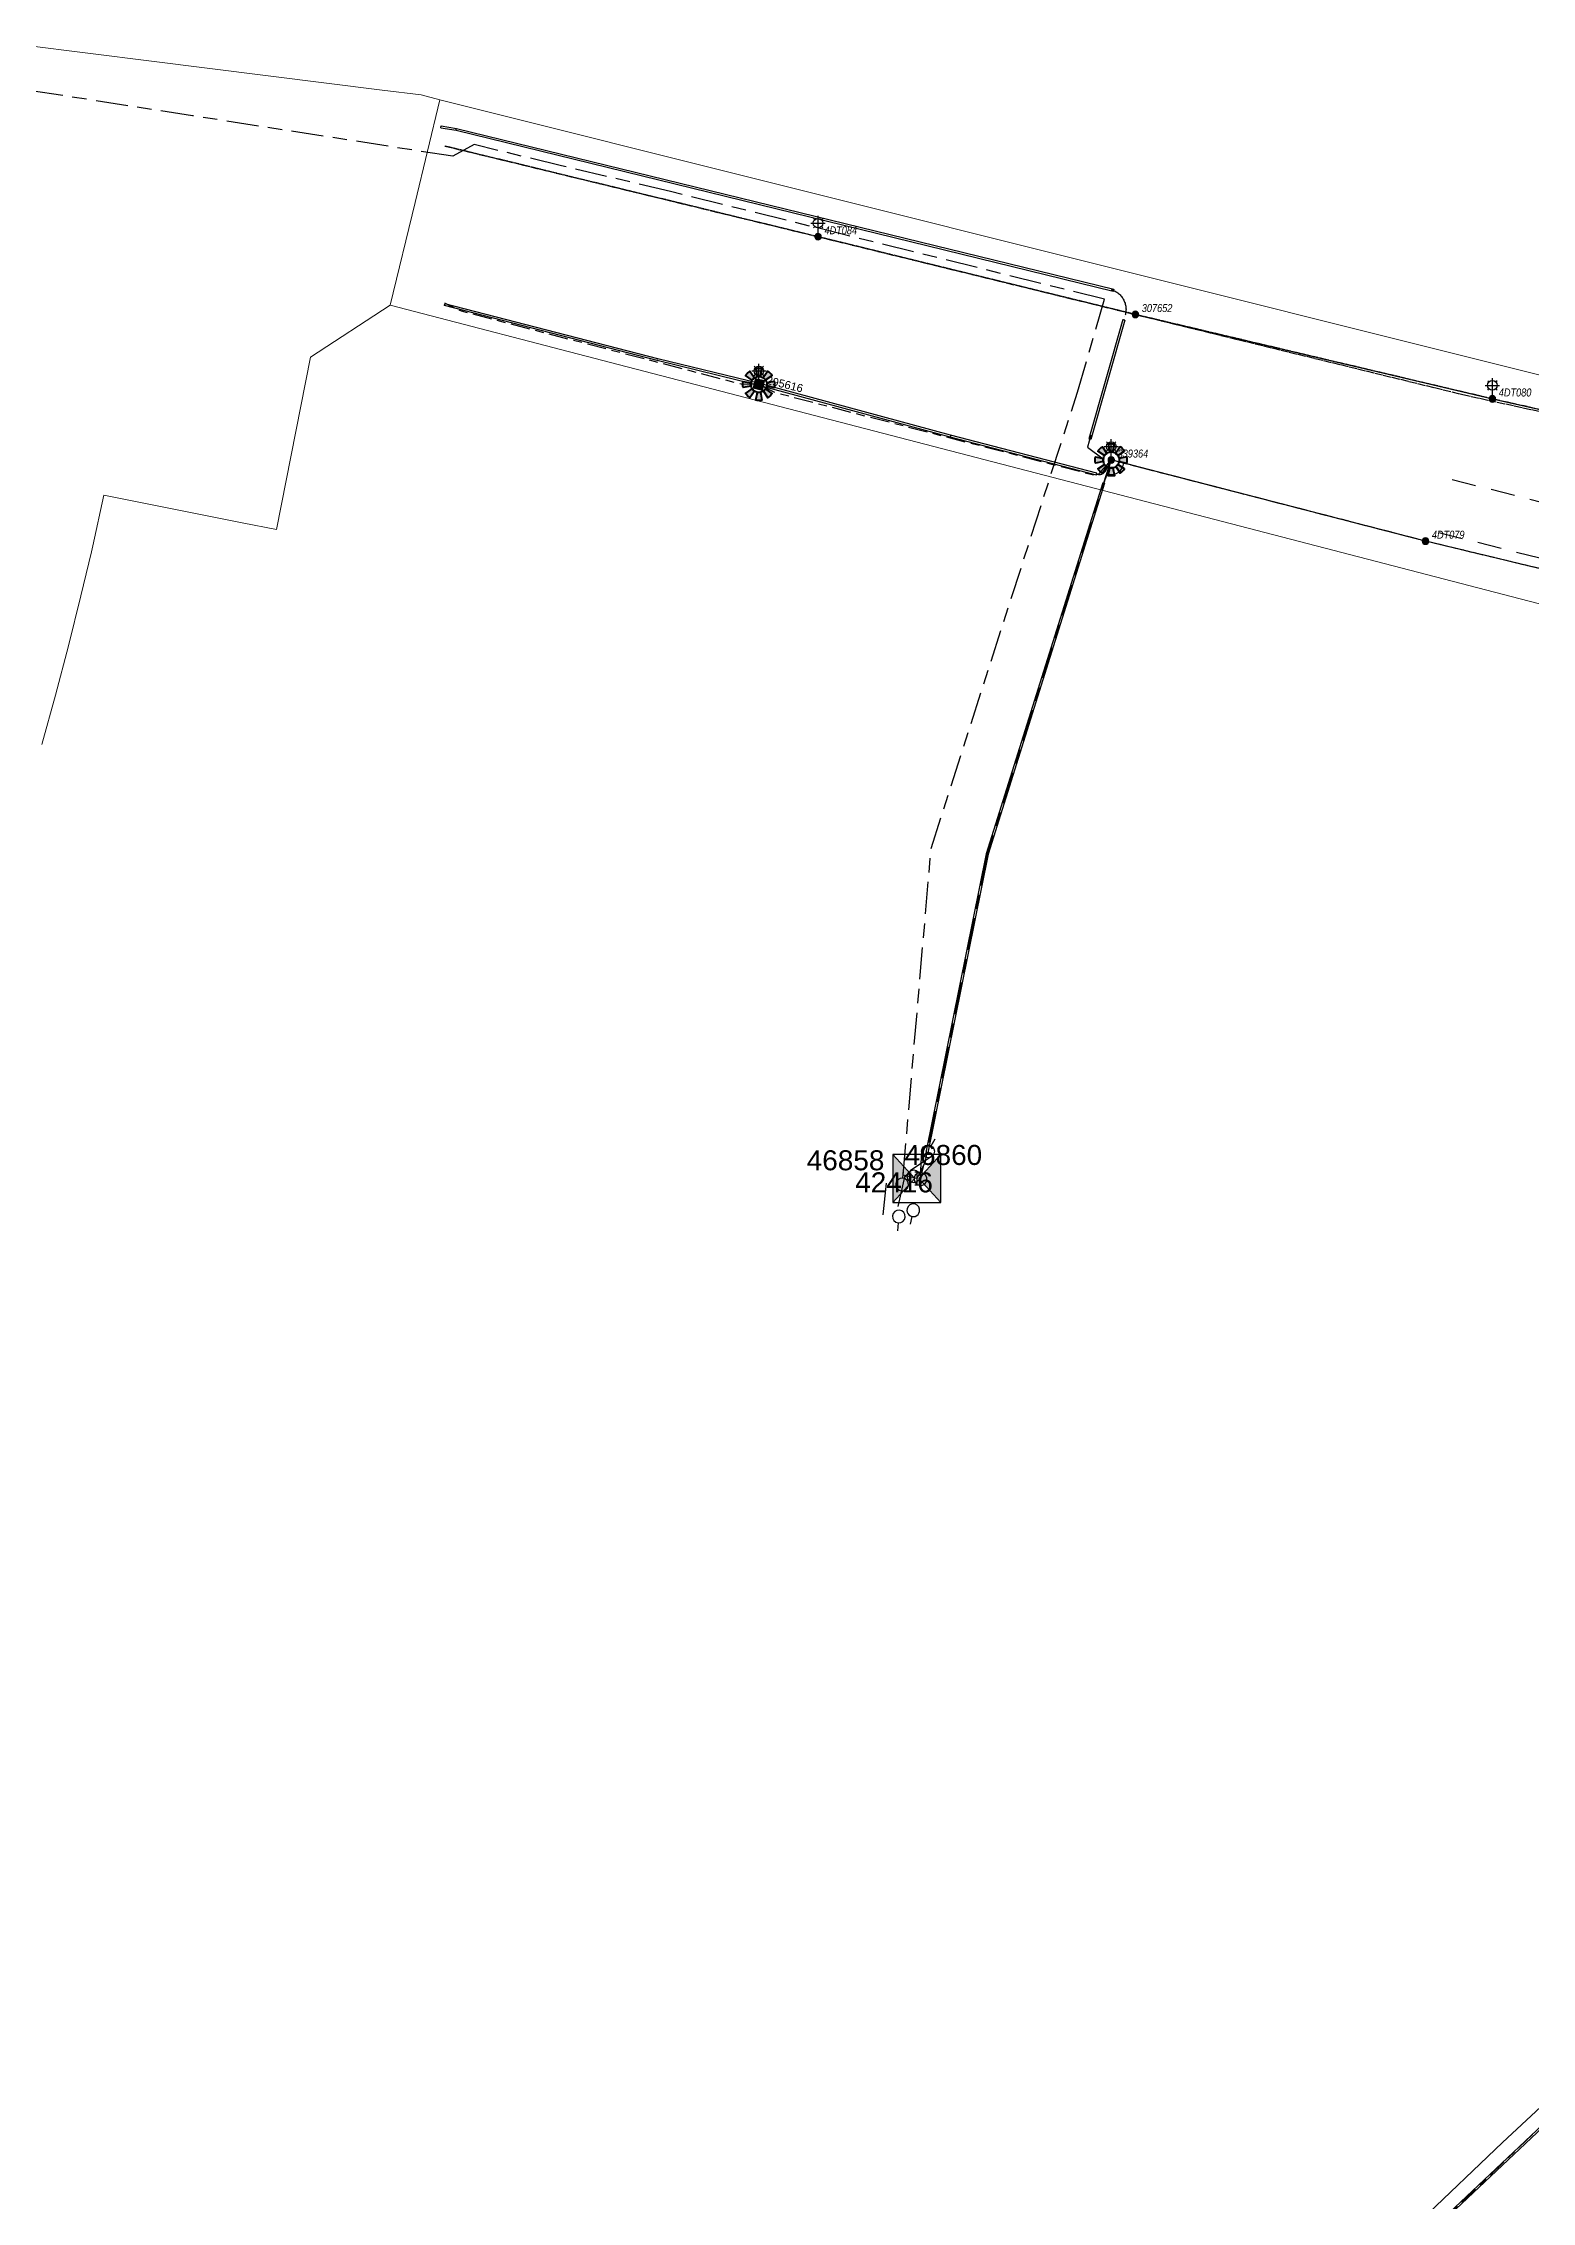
# Model space of a CAD drawing. Header units: metres. Extents: x 303058 to 305172, y 6169922 to 6171978.
# Drawn here: x 303496.5 to 303682.6, y 6171184 to 6171453.9 of the extents above; entities that cross this region are included whole.
import ezdxf
from ezdxf.enums import TextEntityAlignment as Align

# ---------------------------------------------------------------- set-up
doc = ezdxf.new("R2010")
doc.units = ezdxf.units.M
for name, pattern in [('Cable Exist OH', [1, 1, 0]), ('Cable Exist UG', [8.2, 4, -1.2, 1.8, -1.2]), ('Dash', [5, 3, -2])]:
    doc.linetypes.add(name, pattern=pattern)
doc.layers.get('0').update_dxf_attribs({"color": 6})
for name, color, linetype in [('_User ExFOK', 9, 'Dash'), ('_User_NumColumnExist', 7, 'Continuous'), ('_User_NumPoleExist', 7, 'Continuous'), ('Duct_SP_EXT', 9, 'Continuous'), ('Equip_HV_EXT', 7, 'Continuous'), ('Equip_LV_EXT', 7, 'Continuous'), ('Equip_SP_SL_EXT', 8, 'Continuous'), ('Mains_HV_EXT', 7, 'Continuous'), ('Mains_HV_MOD', 7, 'Continuous'), ('Mains_SL_EXT', 7, 'Continuous'), ('Mains_SL_MOD', 7, 'Continuous'), ('OH_Details_SP_MISC', 7, 'Continuous'), ('Sub_SP_EXT', 7, 'Continuous'), ('SupportsOH_SP_TR_HV_LV_SL_EXT', 8, 'Continuous'), ('SupportsUG_SP_LV_SL_EXT', 7, 'Continuous'), ('Trench_SP_EXT', 8, 'Continuous')]:
    doc.layers.add(name, color=color, linetype=linetype)
for name, color, linetype, lineweight in [('Cadastre Developer_SP_NEW', 2, 'Continuous', 5), ('Cadastre Land Parcels_SP_EXT', 8, 'Continuous', 5), ('Cadastre Roads_SP_EXT', 7, 'Continuous', 5)]:
    doc.layers.add(name, color=color, linetype=linetype, lineweight=lineweight)
doc.styles.add('COLUMN_LABEL', font='arial.ttf')
doc.styles.add('iecARIAL', font='arial.ttf', dxfattribs={"height": 2})
doc.styles.add('POLE_LABEL', font='ARIALNI.TTF')
doc.styles.get("Standard").update_dxf_attribs({"font": 'arial.ttf'})
doc.styles.add('SWITCH_LABEL', font='arial.ttf', dxfattribs={"height": 2.5})

# ---------------------------------------------------------------- blocks, each defined once
blk = doc.blocks.new('SUB_INDOOR_EXT')
h = blk.add_hatch(color=256)
h.paths.add_polyline_path([(3, 3), (0.24, 0), (3, -3)])
h.paths.add_polyline_path([(-3, -3), (-0.24, 0), (-3, 3)])
at = {"color": 7}
for p, q in [((-0.27, 0.81), (0.27, 0.81)), ((0, 0.81), (0, -0.81)), ((-0.27, -0.81), (0.27, -0.81))]:
    blk.add_line(p, q, dxfattribs=at)
blk.add_line((1.92, -2.26), (1.92, -2.26, 0))
for points in [[(-3, -3), (-0.24, 0), (-3, 3)], [(-3, -3), (3, -3), (3, 3), (-3, 3)], [(3, 3), (0.24, 0), (3, -3)]]:
    blk.add_lwpolyline(points, close=True)
for tag, height, flags, p in [('ASSET_NUM', 2.5, 8, (2, 2)), ('STREET_CODE', 0.2, 9, (1.5, 0)), ('CONSTRUCTED_VOLTAGE', 0.2, 9, (1.5, -0.2)), ('OPERATING_VOLTAGE', 0.2, 9, (1.5, -0.6)), ('ORIENTATION', 0.2, 9, (1.5, -0.8)), ('OWNED_BY', 0.2, 9, (1.5, -1)), ('OPERATED_BY', 0.2, 9, (1.5, -1.2)), ('SECONDARY_VOLTAGE', 0.2, 9, (1.5, -1.6)), ('STATE', 0.2, 9, (1.5, -1.8)), ('SUBSTATION_TYPE', 0.2, 9, (1.5, -2.2)), ('NO_PHASES', 0.2, 9, (1.5, -0.4)), ('MAINTAINED_BY', 0.2, 9, (1.5, -1.4)), ('PARENT', 0.2, 9, (1.5, -2)), ('USAGE', 0.2, 9, (1.5, -2.4)), ('LEGEND', 0.2, 9, (1.5, -2.6)), ('LOCATION', 0.2, 9, (1.5, -2.8)), ('STREETNAME', 0.2, 9, (1.5, -3)), ('SUBURB', 0.2, 9, (1.5, -3.2)), ('Z', 0.2, 1, (1.5, -3.6)), ('NOTES', 0.2, 9, (1.5, -3.4))]:
    blk.add_attdef(tag, text='', height=height, dxfattribs=dict(flags=flags)).set_placement(p, align=Align.MIDDLE_LEFT)
blk = doc.blocks.new('COLUMN_EXT')
blk.add_hatch(color=256).paths.add_polyline_path([(-1.49, 1.48), (-1.49, -1.49), (1.48, -1.49), (1.48, 1.48)])
blk.add_lwpolyline([(-1.49, -1.49), (1.48, -1.49), (1.48, 1.48), (-1.49, 1.48)], close=True)
at = {"flags": 9}
for tag, style, p in [('STRUCTURE_PLANT_NUMBER', 'POLE_LABEL', (1.81, 0.03)), ('STREET_CODE', 'COLUMN_LABEL', (1.81, -0.2))]:
    blk.add_attdef(tag, text='', height=0.2, dxfattribs=dict(at, style=style)).set_placement(p, align=Align.MIDDLE_LEFT)
at = {"flags": 1}
blk.add_attdef('Z', (1.81, -2.35), '', height=0.2, dxfattribs=at)
at = {"flags": 9}
for tag, p in [('COLUMN_TYPE', (1.81, -0.4)), ('OWNED_BY', (1.81, -0.6)), ('STATE', (1.81, -0.8)), ('USAGE', (1.81, -1)), ('STREETNAME', (1.81, -1.6)), ('SUBURB', (1.81, -1.8)), ('LEGEND', (1.81, -1.2)), ('LOCATION', (1.81, -1.4)), ('NOTES', (1.81, -2))]:
    blk.add_attdef(tag, text='', height=0.2, dxfattribs=at).set_placement(p, align=Align.MIDDLE_LEFT)
at = {"layer": '_User_NumColumnExist', "style": 'COLUMN_LABEL', "flags": 8}
blk.add_attdef('ASSET_NUM', text='', height=2.5, dxfattribs=at).set_placement((2, 2), align=Align.MIDDLE_LEFT)
blk = doc.blocks.new('*U139')
for p, q in [((-2.25, 4.22), (2.25, 4.22)), ((-1.46, 5.68), (-1.06, 5.28)), ((-1.46, 2.76), (-1.06, 3.16)), ((0, 1.97), (0, 6.47)), ((0, 0), (0, 2.72)), ((1.46, 5.68), (1.06, 5.28)), ((1.46, 2.76), (1.06, 3.16))]:
    blk.add_line(p, q)
blk.add_circle((0, 4.22), 1.5)
at = {"style": 'iecARIAL', "flags": 9}
blk.add_attdef('ASSET_NUM', (1.5, 1.5), '', height=2.5, dxfattribs=at)
for tag, p, height, flags in [('OPERATING_VOLTAGE', (0.98, -1.65), 0.2, 9), ('ORIENTATION', (0.98, -1.85), 0.2, 9), ('OWNED_BY', (0.98, -2.05), 0.2, 9), ('STATE', (0.98, -2.25), 0.2, 9), ('CONSTRUCTED_VOLTAGE', (0.98, -0.65), 0.2, 9), ('CONTROL_TYPE', (0.98, -0.85), 0.2, 9), ('LANTERN_PURPOSE', (0.98, -1.05), 0.2, 9), ('LANTERN_TYPE', (0.98, -1.25), 0.2, 9), ('NO_PHASES', (0.98, -1.45), 0.2, 9), ('USAGE', (0.98, -2.45), 0.2, 9), ('CEXIST', (0.98, -2.65), 0.2, 9), ('CNEW', (0.98, -2.85), 0.2, 9), ('CNUMBER', (0.98, -3.05), 0.2, 9), ('CREMOVE', (0.98, -3.25), 0.2, 9), ('CREPLACE', (0.98, -3.45), 0.2, 9), ('LKINGHEIGHT', (0.98, -3.65), 0.2, 9), ('LBRACKET', (0.98, -3.85), 0.2, 9), ('LBRACKETVOCAB', (0.98, -4.05), 0.2, 9), ('LCATEGORY', (0.98, -4.25), 0.2, 9), ('LCHARGE1', (0.98, -4.45), 0.2, 9), ('LCHARGE1PERCENT', (0.98, -4.65), 0.2, 9), ('LCHARGE2', (0.98, -4.85), 0.2, 9), ('LCHARGE2PERCENT', (0.98, -5.05), 0.2, 9), ('LCHARGE3', (0.98, -5.25), 0.2, 9), ('LCHARGE3PERCENT', (0.98, -5.45), 0.2, 9), ('LEXIST', (0.98, -5.65), 0.2, 9), ('LLAMP', (0.98, -5.85), 0.2, 9), ('LLAMPVOCAB', (0.98, -6.05), 0.2, 9), ('LMAST', (0.98, -6.25), 0.2, 9), ('LMASTVOCAB', (0.98, -6.45), 0.2, 9), ('LNEW', (0.98, -6.65), 0.2, 9), ('LANTNUMBER', (0.98, -6.85), 0.2, 9), ('LNUMBER', (2.18, -3.25), 2.5, 8), ('STREETNAME', (0.98, -9.25), 0.2, 9), ('SUBURB', (0.98, -9.45), 0.2, 1), ('LOUTREACH', (0.98, -7.25), 0.2, 9), ('LOUTREACHVOCAB', (0.98, -7.45), 0.2, 9), ('LRATECODE', (0.98, -7.65), 0.2, 9), ('LREMOVE', (0.98, -7.85), 0.2, 9), ('LREPLACE', (0.98, -8.05), 0.2, 9), ('LTYPE', (0.98, -8.25), 0.2, 9), ('LTYPEVOCAB', (0.98, -8.45), 0.2, 9), ('LEGEND', (0.98, -8.65), 0.2, 9), ('LOCATION', (0.98, -8.85), 0.2, 9), ('NOTES', (0.98, -9.05), 0.2, 9)]:
    blk.add_attdef(tag, p, '', height=height, dxfattribs=dict(flags=flags))
blk = doc.blocks.new('SL_NIGHTWATCH_EXT')
at = {"lineweight": 40}
h = blk.add_hatch(color=256, dxfattribs=at)
h.paths.add_polyline_path([(0.39, 1.96, 0.098491), (-0.39, 1.96), (-0.2, 0.98, -0.098491), (0.19, 0.98)])
h.paths.add_polyline_path([(0.55, 0.83, -0.098491), (0.83, 0.56), (1.66, 1.11, 0.098491), (1.11, 1.66)])
h.paths.add_polyline_path([(0.98, 0.2, -0.098491), (0.98, -0.19), (1.96, -0.39, 0.098491), (1.96, 0.39)])
h.paths.add_polyline_path([(0.83, -0.55, -0.098491), (0.56, -0.83), (1.11, -1.66, 0.098491), (1.66, -1.11)])
h.paths.add_polyline_path([(-0.19, -0.98), (-0.39, -1.96, 0.098491), (0.39, -1.96), (0.2, -0.98, -0.098491)])
h.paths.add_polyline_path([(-0.83, -0.56), (-1.66, -1.11, 0.098491), (-1.11, -1.66), (-0.55, -0.83, -0.098491)])
h.paths.add_polyline_path([(-0.98, 0.19), (-1.96, 0.39, 0.098491), (-1.96, -0.39), (-0.98, -0.2, -0.098491)])
h.paths.add_polyline_path([(-1.11, 1.66, 0.098491), (-1.66, 1.11), (-0.83, 0.55, -0.098491), (-0.56, 0.83)])
for p, q in [((-1.16, 1.63), (-1.16, 1.63, 0)), ((-1.1, 1.64), (-1.1, 1.64, 0)), ((1.08, 1.63), (1.08, 1.63, 0)), ((-0.86, -0.57), (-0.86, -0.57, 0)), ((0.82, -0.57), (0.82, -0.57, 0)), ((1.13, -1.65), (1.13, -1.65, 0)), ((1.96, -0.37), (1.96, -0.37, 0))]:
    blk.add_line(p, q, dxfattribs=at)
for points in [[(-0.98, 0.19, 0.098491), (-0.98, -0.2), (-1.96, -0.39, -0.098491), (-1.96, 0.39)], [(-0.56, 0.83, 0.098491), (-0.83, 0.55), (-1.66, 1.11, -0.098491), (-1.11, 1.66)], [(-0.2, 0.98, -0.098491), (0.19, 0.98), (0.39, 1.96, 0.098491), (-0.39, 1.96)], [(0.83, 0.56), (1.66, 1.11, 0.098491), (1.11, 1.66), (0.55, 0.83, -0.098491)], [(0.98, -0.19), (1.96, -0.39, 0.098491), (1.96, 0.39), (0.98, 0.2, -0.098491)], [(-0.83, -0.56, 0.098491), (-0.55, -0.83), (-1.11, -1.66, -0.098491), (-1.66, -1.11)], [(0.2, -0.98), (0.39, -1.96, -0.098491), (-0.39, -1.96), (-0.19, -0.98, 0.098491)], [(0.56, -0.83), (1.11, -1.66, 0.098491), (1.66, -1.11), (0.83, -0.55, -0.098491)]]:
    blk.add_lwpolyline(points, format="xyb", close=True, dxfattribs=at)
blk.add_circle((0, 0), 1, dxfattribs=at)
blk = doc.blocks.new('POLE_EXT')
blk.add_hatch(color=256).paths.add_polyline_path([(-1, 0, 1), (1, 0, 1)])
blk.add_lwpolyline([(-1, 0, 1), (1, 0, 1)], format="xyb", close=True)
for tag, height, flags, p in [('pNumber', 2.5, 8, (-17.84, 2.07)), ('OWNED_BY', 0.2, 9, (1.35, -0.4)), ('SPECIAL_USE', 0.2, 9, (1.35, -0.8)), ('STATE', 0.2, 9, (1.35, -1)), ('cLV', 0.2, 9, (1.35, -1.4)), ('hDepth', 0.2, 9, (1.35, -1.6)), ('hDia', 0.2, 9, (1.35, -1.8)), ('cHV', 0.2, 9, (1.35, -2)), ('cLinedev', 0.2, 9, (1.35, -3.4)), ('pExisting', 0.2, 9, (1.35, -3.8)), ('pFooting', 0.2, 9, (1.35, -4.4)), ('pNew', 0.2, 9, (1.35, -4.6)), ('pRelocate', 0.2, 9, (1.35, -5)), ('pRemove', 0.2, 9, (1.35, -5.2)), ('pReplace', 0.2, 9, (1.35, -5.4)), ('pStay', 0.2, 9, (1.35, -5.6)), ('pType', 0.2, 9, (1.35, -5.8)), ('cspan', 0.2, 9, (1.35, -6)), ('STREETNAME', 0.2, 9, (1.35, -6.2)), ('SUBURB', 0.2, 9, (1.35, -6.4)), ('PARENT', 0.2, 9, (1.35, -0.6)), ('USAGE', 0.2, 9, (1.35, -1.2)), ('LBRACKET', 0.2, 9, (1.35, -2.2)), ('LExisting', 0.2, 9, (1.35, -2.4)), ('LANTNUMBER', 0.2, 9, (1.35, -2.6)), ('LOther', 0.2, 9, (1.35, -2.8)), ('LRemove', 0.2, 9, (1.35, -3)), ('LEGEND', 0.2, 9, (1.35, -3.2)), ('LOCATION', 0.2, 9, (1.35, -3.6)), ('PFNUMBER', 0.2, 9, (1.35, -4)), ('NEWPFNUMBER', 0.2, 9, (1.35, -4.2)), ('NOTES', 0.2, 9, (1.35, -6.6)), ('MAINTAINED_BY', 0.2, 9, (1.36, -6.81)), ('OPERATED_BY', 0.2, 9, (1.36, -7.01))]:
    blk.add_attdef(tag, text='', height=height, dxfattribs=dict(flags=flags)).set_placement(p, align=Align.MIDDLE_LEFT)
at = {"style": 'POLE_LABEL', "flags": 9}
for tag, p in [('STRUCTURE_PLANT_NUMBER', (1.35, 0.03)), ('STREET_CODE', (1.35, -0.2))]:
    blk.add_attdef(tag, text='', height=0.2, dxfattribs=at).set_placement(p, align=Align.MIDDLE_LEFT)
at = {"flags": 1}
blk.add_attdef('Z', (1.35, -7.33), '', height=0.2, dxfattribs=at)
at = {"layer": '_User_NumPoleExist', "style": 'POLE_LABEL', "flags": 8}
blk.add_attdef('ASSET_NUM', text='', height=2.5, dxfattribs=at).set_placement((2, 2), align=Align.MIDDLE_LEFT)
blk = doc.blocks.new('LV_UG_DFUSE_CLOSED_EXT')
for points in [[(1, 0), (0, 0)], [(5.04, 0.73), (2.16, -0.72)], [(5.05, -0.71), (2.16, 0.72)], [(6.2, 0.01), (7.2, 0.01)]]:
    blk.add_lwpolyline(points)
for centre in [(1.8, 0), (5.4, 0.01)]:
    blk.add_circle(centre, 0.8)
at = {"flags": 9}
for tag, p in [('ACTUAL_STATUS', (0, 0)), ('CONSTRUCTED_VOLTAGE', (0, -0.2)), ('OPERATING_VOLTAGE', (0, -0.6)), ('ORIENTATION', (0, -0.8)), ('STATE', (0, -1)), ('SWITCH_TYPE', (0, -1.2)), ('NO_PHASES', (0, -0.4)), ('USAGE', (0, -1.4)), ('NOTES', (0, -1.6))]:
    blk.add_attdef(tag, text='', height=0.2, dxfattribs=at).set_placement(p, align=Align.MIDDLE_LEFT)
at = {"flags": 1}
blk.add_attdef('Z', (0, 0), '', height=0.2, dxfattribs=at)
blk = doc.blocks.new('SWG_HOLEC_SU_EXT')
blk.add_line((1.8, -2), (5.8, -2))
for points in [[(1, 0), (0, 0)], [(6.6, 0), (7.6, 0)]]:
    blk.add_lwpolyline(points)
for points in [[(1.8, -0.8, 1), (1.8, 0.8, 1)], [(5.8, -0.8, 1), (5.8, 0.8, 1)]]:
    blk.add_lwpolyline(points, format="xyb", close=True)
at = {"style": 'SWITCH_LABEL', "flags": 8}
blk.add_attdef('ASSET_NUM', text='', height=2.5, rotation=179.9544, dxfattribs=at).set_placement((-2.4, 0), align=Align.MIDDLE_LEFT)
at = {"flags": 1}
blk.add_attdef('Z', (0, 0), '', height=0.2, dxfattribs=at)
at = {"flags": 9}
for tag, p in [('ACTUAL_STATUS', (0, -0.4)), ('CONSTRUCTED_VOLTAGE', (0, -0.6)), ('OPERATING_VOLTAGE', (0, -1)), ('ORIENTATION', (0, -1.2)), ('OWNED_BY', (0, -1.4)), ('STATE', (0, -1.8)), ('SWITCH_TYPE', (0, -2)), ('STREETNAME', (0, -2.6)), ('SUBURB', (0, -2.8)), ('NO_PHASES', (0, -0.8)), ('PARENT', (0, -1.6)), ('USAGE', (0, -2.2)), ('LOCATION', (0, -2.4)), ('NOTES', (0, -3))]:
    blk.add_attdef(tag, text='', height=0.2, dxfattribs=at).set_placement(p, align=Align.MIDDLE_LEFT)
at = {"style": 'SWITCH_LABEL', "flags": 9}
blk.add_attdef('STREET_CODE', text='', height=0.2, dxfattribs=at).set_placement((0, -0.2), align=Align.MIDDLE_LEFT)
blk = doc.blocks.new('A$C3D0B2D35')
at = {"layer": '_User ExFOK'}
for p, q in [((303672.62, 6171399.32), (303691.51, 6171394.54)), ((303670.95, 6171392.69), (303686.36, 6171388.81))]:
    blk.add_line(p, q, dxfattribs=at)

msp = doc.modelspace()

# ---------------------------------------------------------------- linework, layer by layer
at = {"layer": 'Cadastre Land Parcels_SP_EXT', "linetype": 'Continuous'}
for points in [[(303430.42, 6171461.64), (303510.03, 6171451.62), (303538.86, 6171447.99), (303543.74, 6171447.38), (303546.08, 6171446.79), (303715.74, 6171404.3), (303713.75, 6171412.99), (303736.68, 6171472.75), (303763.98, 6171478.19), (303774.39, 6171497.57), (303819.35, 6171581.27), (303927.31, 6171592.5), (303942.81, 6171622.51)], [(303668.68, 6171181.72), (303678.88, 6171191.47), (303695.07, 6171206.52), (303716.97, 6171226.99), (303752.45, 6171270.38), (303795.17, 6171349.78), (303792.7, 6171355.4), (303792.7, 6171355.4), (303567.39, 6171413.96), (303539.87, 6171421.12), (303529.92, 6171414.62), (303525.66, 6171393.08), (303521.38, 6171393.92), (303504.07, 6171397.35), (303502.7, 6171391.01), (303502.52, 6171390.26), (303501.22, 6171384.77), (303499.66, 6171378.55), (303498.03, 6171372.35), (303496.32, 6171366.18)]]:
    msp.add_lwpolyline(points, dxfattribs=at)
at = {"layer": 'Cadastre Roads_SP_EXT', "linetype": 'Continuous'}
msp.add_lwpolyline([(303803.04, 6171367.57), (303813.46, 6171379.83), (303788.01, 6171386.2), (303764.73, 6171392.03), (303715.74, 6171404.3), (303546.08, 6171446.79), (303542.98, 6171433.96), (303539.87, 6171421.12), (303567.39, 6171413.96), (303792.7, 6171355.4), (303803.04, 6171367.57)], close=True, dxfattribs=at)
msp.add_lwpolyline([(303742.68, 6171170.76), (303711.16, 6171221.56), (303695.07, 6171206.52), (303678.88, 6171191.47), (303668.68, 6171181.72)], dxfattribs=at)
at = {"layer": 'Duct_SP_EXT'}
for p, q in [((303546.24, 6171443.51), (303546.22, 6171443.39)), ((303546.24, 6171443.51), (303548.15, 6171443.21)), ((303546.2, 6171443.27), (303546.22, 6171443.39)), ((303546.2, 6171443.27), (303548.1, 6171442.98)), ((303548.1, 6171442.98), (303548.13, 6171443.1)), ((303548.1, 6171442.98), (303630.25, 6171422.87)), ((303548.15, 6171443.21), (303548.13, 6171443.1)), ((303548.15, 6171443.21), (303630.3, 6171423.1)), ((303630.25, 6171422.87), (303630.28, 6171422.98)), ((303630.3, 6171423.1), (303630.28, 6171422.98)), ((303546.64, 6171421.05), (303546.67, 6171421.17)), ((303573.25, 6171414.18), (303546.64, 6171421.05)), ((303546.7, 6171421.29), (303546.67, 6171421.17)), ((303573.31, 6171414.41), (303546.7, 6171421.29)), ((303631.45, 6171419.32), (303627.21, 6171404.4)), ((303631.68, 6171419.25), (303627.44, 6171404.34)), ((303631.45, 6171419.32), (303631.57, 6171419.29)), ((303631.68, 6171419.25), (303631.57, 6171419.29)), ((303573.25, 6171414.18), (303573.28, 6171414.3)), ((303585.95, 6171411.09), (303573.25, 6171414.18)), ((303573.31, 6171414.41), (303573.28, 6171414.3)), ((303586.01, 6171411.32), (303573.31, 6171414.41)), ((303585.95, 6171411.09), (303585.98, 6171411.21)), ((303586.01, 6171411.32), (303585.98, 6171411.21)), ((303585.99, 6171411.08), (303586.02, 6171411.2)), ((303609.86, 6171404.62), (303585.99, 6171411.08)), ((303586.06, 6171411.31), (303586.02, 6171411.2)), ((303609.92, 6171404.85), (303586.06, 6171411.31)), ((303609.86, 6171404.62), (303609.89, 6171404.74)), ((303628.13, 6171399.88), (303609.86, 6171404.62)), ((303609.92, 6171404.85), (303609.89, 6171404.74)), ((303628.19, 6171400.11), (303609.92, 6171404.85)), ((303627.21, 6171404.4), (303627.32, 6171404.37)), ((303627.44, 6171404.34), (303627.32, 6171404.37)), ((303628.94, 6171398.92), (303614.36, 6171352.54)), ((303629.17, 6171398.85), (303614.6, 6171352.48)), ((303628.13, 6171399.88), (303628.16, 6171399.99)), ((303628.19, 6171400.11), (303628.16, 6171399.99)), ((303628.94, 6171398.92), (303629.05, 6171398.89)), ((303629.17, 6171398.85), (303629.05, 6171398.89)), ((303614.36, 6171352.54), (303606.83, 6171315.21)), ((303614.6, 6171352.48), (303607.06, 6171315.16)), ((303614.36, 6171352.54), (303614.48, 6171352.51)), ((303614.6, 6171352.48), (303614.48, 6171352.51)), ((303606.83, 6171315.21), (303606.95, 6171315.18)), ((303607.06, 6171315.16), (303606.95, 6171315.18)), ((303667.82, 6171178.52), (303699.09, 6171208)), ((303667.98, 6171178.35), (303699.18, 6171207.75))]:
    msp.add_line(p, q, dxfattribs=at)
at = {"layer": 'Mains_HV_EXT', "linetype": 'Cable Exist UG'}
for points in [[(303605.7, 6171311.97), (303603.98, 6171312.35), (303607.48, 6171353.21), (303625.77, 6171410.25), (303629.17, 6171421.85), (303574.9, 6171435.32), (303561.3, 6171438.52), (303550.37, 6171441.18), (303547.7, 6171439.72), (303515.16, 6171444.78), (303483.89, 6171449.65)], [(303629.99, 6171401.76), (303614.48, 6171352.51), (303606.69, 6171313.92), (303605.7, 6171311.97)]]:
    msp.add_lwpolyline(points, dxfattribs=at)
at = {"layer": 'Mains_HV_EXT', "linetype": 'Continuous'}
msp.add_lwpolyline([(303629.45, 6171400.03, 0.512114), (303631.54, 6171401.42)], format="xyb", dxfattribs=at)
at = {"layer": 'Mains_HV_MOD', "linetype": 'Cable Exist OH'}
for points in [[(303546.72, 6171441), (303593.35, 6171429.67), (303633.01, 6171419.95), (303673.92, 6171409.94), (303725.15, 6171398.75)], [(303803.53, 6171358.5), (303764, 6171368.34), (303720.03, 6171379.39), (303669.27, 6171391.62), (303629.99, 6171401.76)]]:
    msp.add_lwpolyline(points, dxfattribs=at)
at = {"layer": 'Mains_SL_EXT', "linetype": 'Cable Exist OH', "ltscale": 0.6, "flags": 128}
for points in [[(303593.35, 6171429.67), (303546.76, 6171440.99)], [(303677.63, 6171409.4), (303633.01, 6171419.95), (303593.35, 6171429.67)]]:
    msp.add_lwpolyline(points, dxfattribs=at)
at = {"layer": 'Mains_SL_EXT', "linetype": 'Cable Exist UG', "ltscale": 0.6, "flags": 128}
for points in [[(303585.95, 6171411.2), (303583.74, 6171411.23), (303548.78, 6171420.35), (303546.69, 6171421.36)], [(303629.99, 6171401.76), (303628.2, 6171399.75), (303588.01, 6171410.15), (303585.95, 6171411.2)], [(303706.01, 6171206.02), (303699.29, 6171207.69), (303699.29, 6171207.69), (303695.01, 6171204.31), (303667.54, 6171177.99), (303666.27, 6171176.55)]]:
    msp.add_lwpolyline(points, dxfattribs=at)
at = {"layer": 'Mains_SL_MOD', "linetype": 'Cable Exist OH', "ltscale": 0.6, "flags": 128}
for points in [[(303769.17, 6171387.89), (303725.15, 6171398.75), (303677.63, 6171409.4)], [(303720.03, 6171379.39), (303669.27, 6171391.62), (303629.99, 6171401.76)]]:
    msp.add_lwpolyline(points, dxfattribs=at)
at = {"layer": 'OH_Details_SP_MISC', "flags": 128}
for points in [[(303633.01, 6171419.95), (303677.63, 6171409.4), (303725.15, 6171398.75), (303769.15, 6171387.89), (303791.67, 6171382.19), (303817.21, 6171376.49), (303867.9, 6171363.38), (303918.27, 6171353.72), (303971.42, 6171365.86), (304009.29, 6171386.22), (304049.4, 6171407.78), (304077.77, 6171422.91)], [(303803.57, 6171358.5), (303764, 6171368.34), (303720.03, 6171379.39), (303669.27, 6171391.62), (303629.99, 6171401.76)]]:
    msp.add_lwpolyline(points, dxfattribs=at)
at = {"layer": 'Trench_SP_EXT', "linetype": 'Cable Exist UG', "flags": 128}
for points in [[(303629.99, 6171423.06, -0.432796), (303631.68, 6171419.7), (303631.68, 6171419.7), (303631.42, 6171418.85)], [(303628.16, 6171399.99), (303628.41, 6171399.94), (303628.41, 6171399.94, 0.242052), (303629.23, 6171400.31), (303629.23, 6171400.31), (303629.99, 6171401.76)]]:
    msp.add_lwpolyline(points, format="xyb", dxfattribs=at)
for points in [[(303627.45, 6171404.87), (303627.02, 6171403.35), (303629.82, 6171401.29), (303629, 6171398.58)], [(303629.05, 6171398.89), (303629.99, 6171401.76)], [(303606.83, 6171314.79), (303606.96, 6171315.27)]]:
    msp.add_lwpolyline(points, dxfattribs=at)

# ---------------------------------------------------------------- block references
at = {"layer": 'Cadastre Developer_SP_NEW'}
msp.add_blockref('A$C3D0B2D35', (0, 0), dxfattribs=at)
at = {"layer": 'Equip_HV_EXT'}
ref = msp.add_blockref('SWG_HOLEC_SU_EXT', (303604.03, 6171312.98), dxfattribs=dict(at, rotation=264.2486277914925))
ref.add_attrib('ASSET_NUM', '46858', dxfattribs={"layer": '0', "height": 2.5, "rotation": 359.9922, "style": 'SWITCH_LABEL'}).set_placement((303601.64, 6171314.23), align=Align.MIDDLE_RIGHT)
ref = msp.add_blockref('SWG_HOLEC_SU_EXT', (303606.55, 6171313.64), dxfattribs=dict(at, rotation=257.0919387164603))
ref.add_attrib('ASSET_NUM', '46860', dxfattribs={"layer": '0', "height": 2.5, "rotation": 0.0366, "style": 'SWITCH_LABEL'}).set_placement((303604.15, 6171314.89), align=Align.MIDDLE_LEFT)
at = {"layer": 'Equip_LV_EXT', "rotation": 60.00000000000014}
msp.add_blockref('LV_UG_DFUSE_CLOSED_EXT', (303604.4, 6171310.67), dxfattribs=at)
at = {"layer": 'Equip_SP_SL_EXT', "xscale": 0.4, "yscale": 0.4, "zscale": 0.4}
for p in [(303593.35, 6171429.67), (303585.95, 6171411.2), (303677.63, 6171409.4), (303629.99, 6171401.76)]:
    msp.add_blockref('*U139', p, dxfattribs=at)
at = {"layer": 'Equip_SP_SL_EXT'}
for p in [(303585.95, 6171411.2), (303585.95, 6171411.2), (303629.99, 6171401.76)]:
    msp.add_blockref('SL_NIGHTWATCH_EXT', p, dxfattribs=at)
at = {"layer": 'Sub_SP_EXT'}
ref = msp.add_blockref('SUB_INDOOR_EXT', (303605.7, 6171311.97), dxfattribs=at)
ref.add_attrib('ASSET_NUM', '42416', dxfattribs={"layer": '0', "height": 2.5}).set_placement((303607.7, 6171312.72), align=Align.TOP_RIGHT)
at = {"layer": 'SupportsOH_SP_TR_HV_LV_SL_EXT'}
ref = msp.add_blockref('POLE_EXT', (303593.35, 6171429.67), dxfattribs=dict(at, xscale=0.4, yscale=0.4, zscale=0.4))
ref.add_attrib('ASSET_NUM', '4DT084', dxfattribs={"layer": '_User_NumPoleExist', "height": 1, "style": 'POLE_LABEL'}).set_placement((303594.15, 6171430.47), align=Align.MIDDLE_LEFT)
ref = msp.add_blockref('POLE_EXT', (303633.01, 6171419.95), dxfattribs=dict(at, xscale=0.4, yscale=0.4, zscale=0.4))
ref.add_attrib('ASSET_NUM', '307652', dxfattribs={"layer": '_User_NumPoleExist', "height": 1, "style": 'POLE_LABEL'}).set_placement((303633.81, 6171420.75), align=Align.MIDDLE_LEFT)
ref = msp.add_blockref('POLE_EXT', (303677.63, 6171409.4), dxfattribs=dict(at, xscale=0.4, yscale=0.4, zscale=0.4))
ref.add_attrib('ASSET_NUM', '4DT080', dxfattribs={"layer": '_User_NumPoleExist', "height": 1, "style": 'POLE_LABEL'}).set_placement((303678.43, 6171410.2), align=Align.MIDDLE_LEFT)
ref = msp.add_blockref('POLE_EXT', (303629.99, 6171401.76), dxfattribs=dict(at, xscale=0.4, yscale=0.4, zscale=0.4))
ref.add_attrib('ASSET_NUM', '339364', dxfattribs={"layer": '_User_NumPoleExist', "height": 1, "style": 'POLE_LABEL'}).set_placement((303630.79, 6171402.56), align=Align.MIDDLE_LEFT)
ref = msp.add_blockref('POLE_EXT', (303669.27, 6171391.62), dxfattribs=dict(at, xscale=0.4, yscale=0.4, zscale=0.4))
ref.add_attrib('ASSET_NUM', '4DT079', dxfattribs={"layer": '_User_NumPoleExist', "height": 1, "style": 'POLE_LABEL'}).set_placement((303670.07, 6171392.42), align=Align.MIDDLE_LEFT)
at = {"layer": 'SupportsUG_SP_LV_SL_EXT'}
ref = msp.add_blockref('COLUMN_EXT', (303585.95, 6171411.2), dxfattribs=dict(at, xscale=0.4, yscale=0.4, zscale=0.4, rotation=346.279947297917))
ref.add_attrib('ASSET_NUM', '295616', dxfattribs={"layer": '_User_NumColumnExist', "height": 1, "rotation": 346.2799, "style": 'COLUMN_LABEL'}).set_placement((303586.92, 6171411.78), align=Align.MIDDLE_LEFT)

doc.saveas('drawing.dxf')
